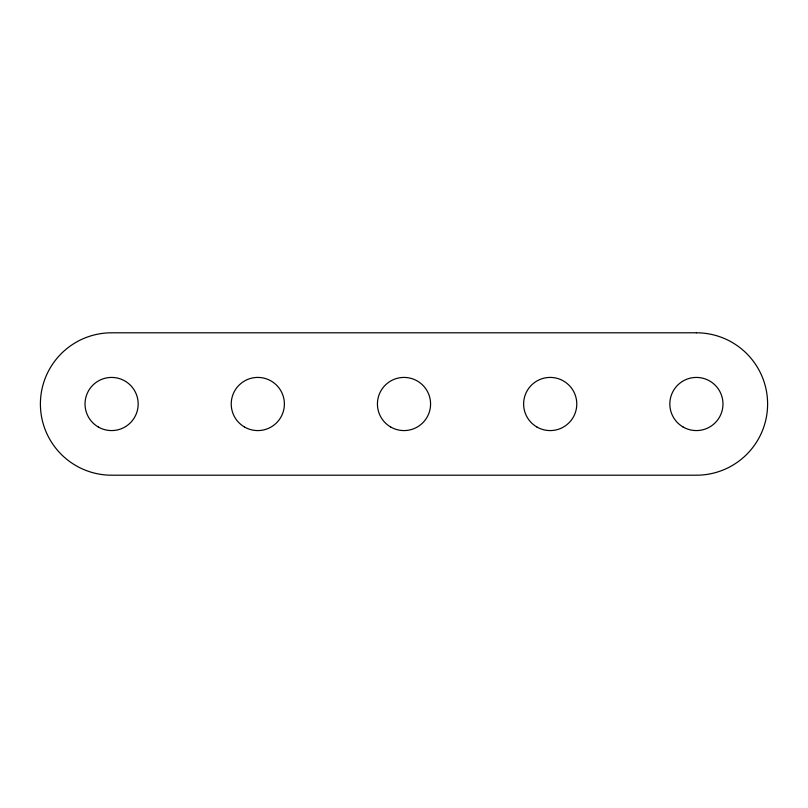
<?xml version="1.0" encoding="UTF-8"?>
<svg xmlns="http://www.w3.org/2000/svg" width="808" height="808" viewBox="0 0 808 808"><rect width="100%" height="100%" fill="white"/><g stroke="black" fill="none" stroke-linecap="round" stroke-linejoin="round"><path stroke-width="1.21" d="M696.395 332.795L111.605 332.795A71.205 71.205 0 0 0 40.4 404A71.205 71.205 0 0 0 111.605 475.205L696.395 475.205A71.205 71.205 0 0 0 767.61 404.01A71.205 71.205 0 0 0 696.395 332.795M98.313 427.018A26.583 26.583 0 0 0 138.178 404A26.583 26.583 0 0 0 98.313 380.982A26.583 26.583 0 0 0 98.313 427.018M244.511 427.018A26.583 26.583 0 0 0 284.386 404A26.583 26.583 0 0 0 244.511 380.982A26.583 26.583 0 0 0 244.511 427.018M390.708 427.018A26.583 26.583 0 0 0 430.583 404A26.583 26.583 0 0 0 390.708 380.982A26.583 26.583 0 0 0 390.708 427.018M536.906 427.018A26.583 26.583 0 0 0 576.781 404A26.583 26.583 0 0 0 536.906 380.982A26.583 26.583 0 0 0 536.906 427.018M683.114 427.018A26.583 26.583 0 0 0 722.978 404A26.583 26.583 0 0 0 683.114 380.982A26.583 26.583 0 0 0 683.114 427.018"/></g></svg>
